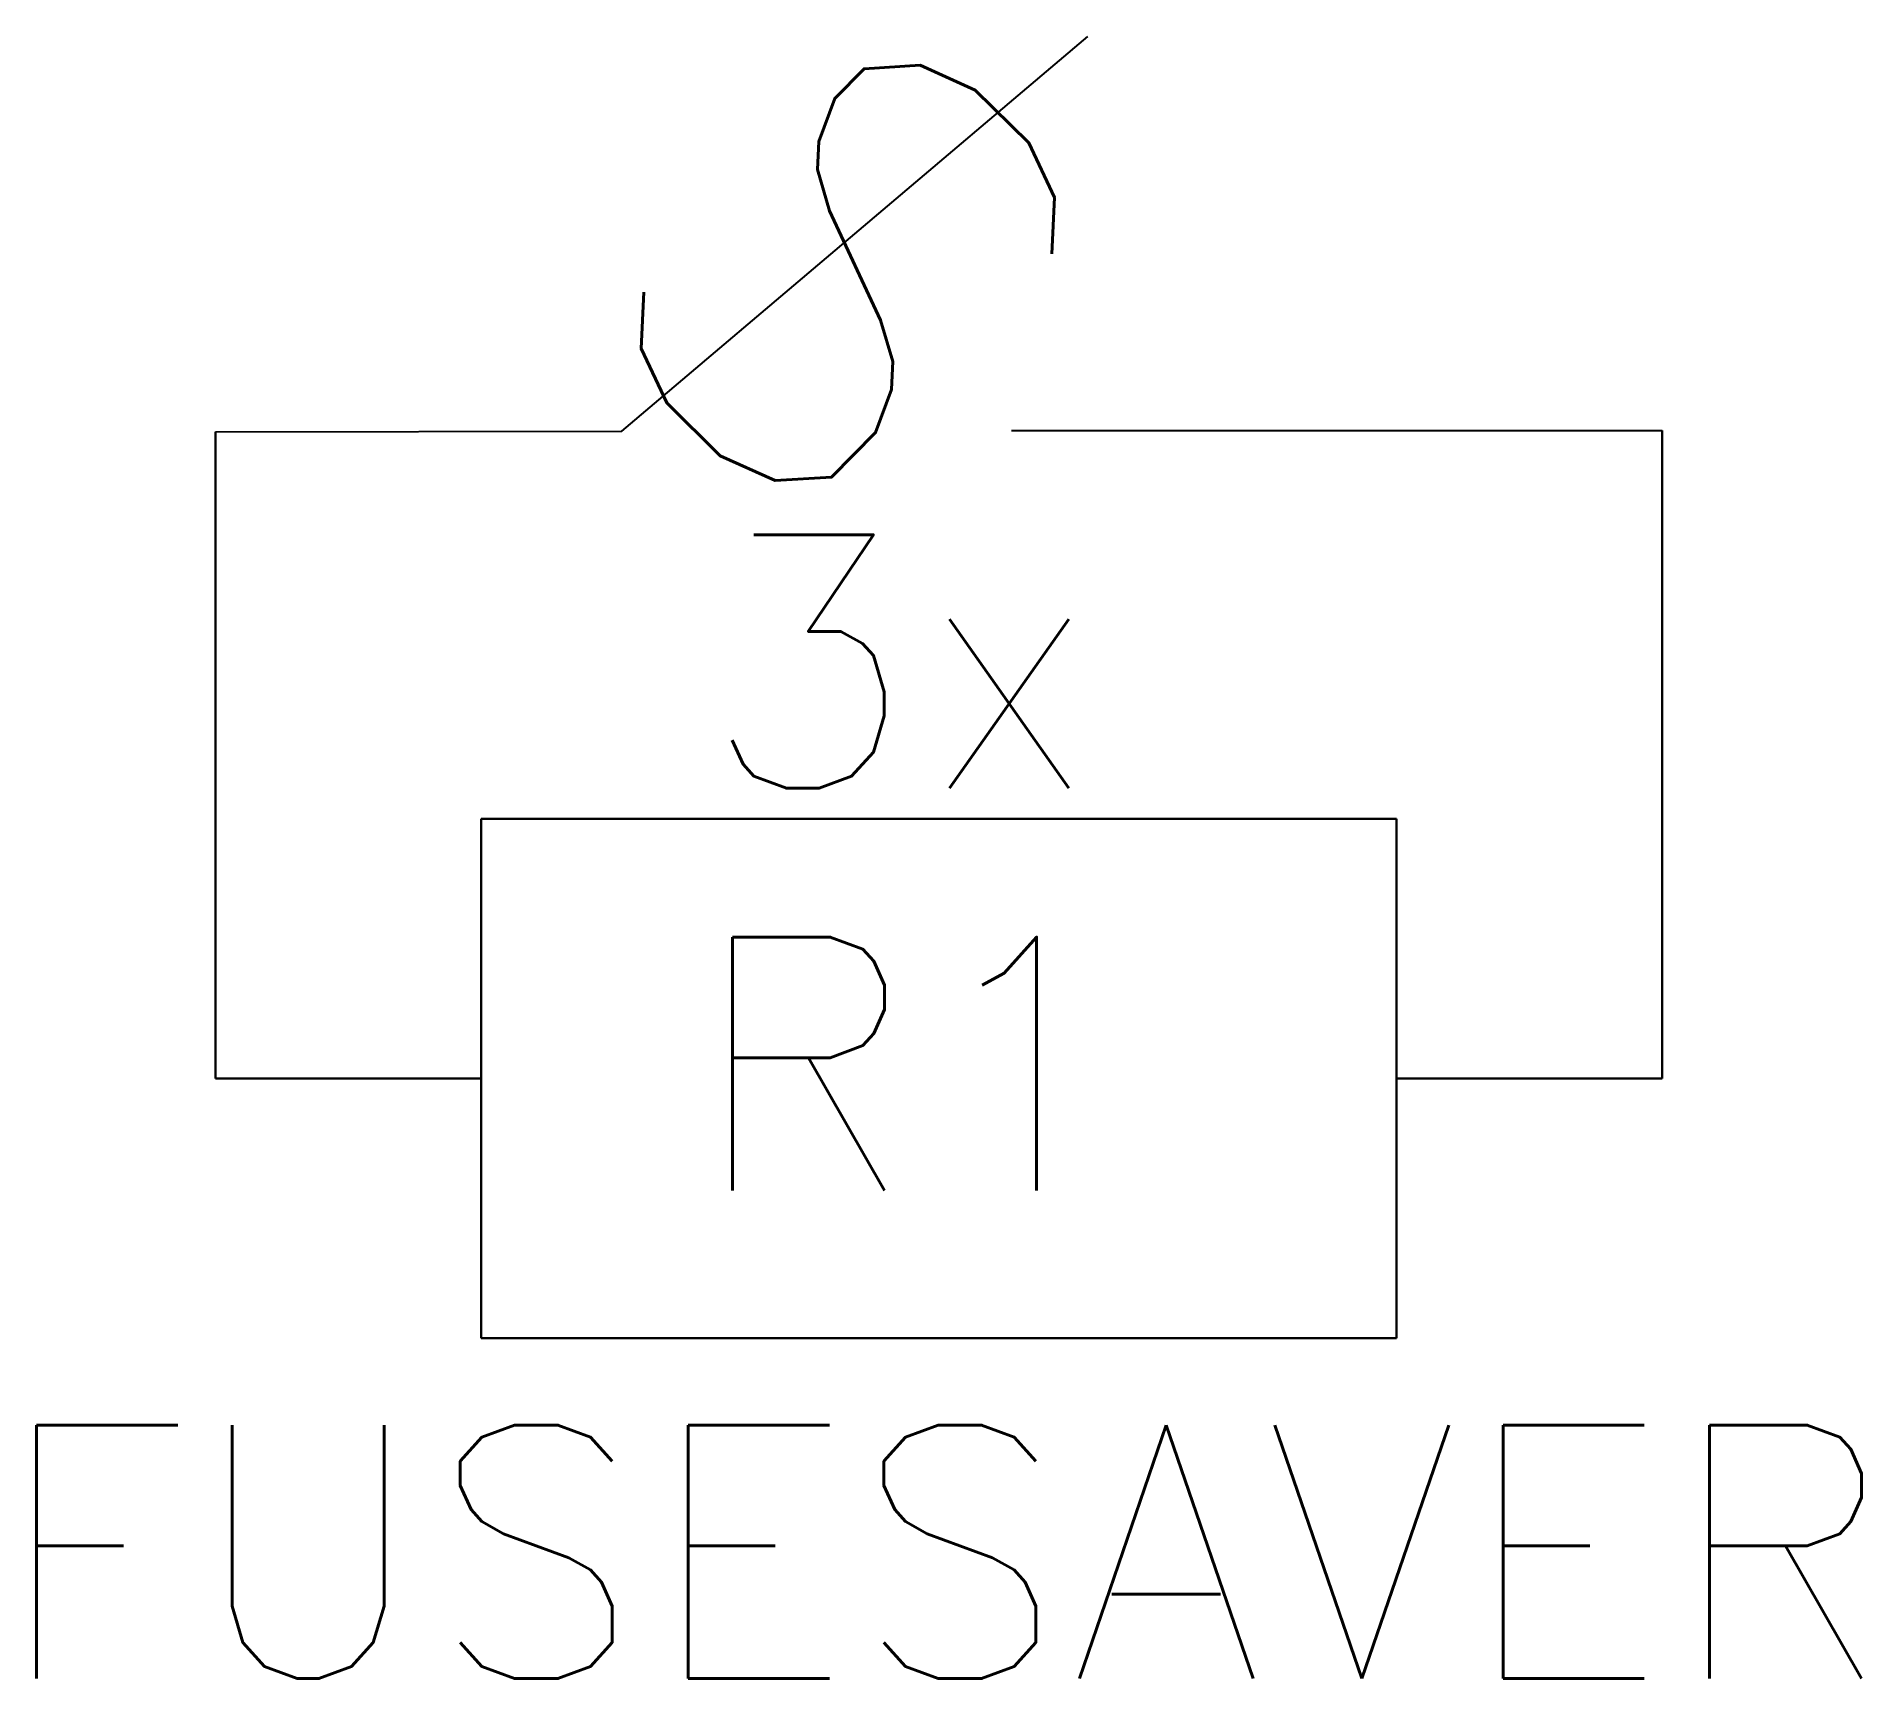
# Model space of a CAD drawing. Header units: millimetres. Extents: x -11.5 to 1.4, y -4.3 to 7.4.
import ezdxf

# ---------------------------------------------------------------- set-up
doc = ezdxf.new("R2010")
doc.units = ezdxf.units.MM
doc.layers.add('ÁRVORE', color=90, linetype='Continuous')
doc.styles.add('CARIMBO', font='simplex.shx', dxfattribs={"height": 3})
doc.styles.add('ROMANS', font='ROMANS.shx', dxfattribs={"height": 1.8})

# ---------------------------------------------------------------- blocks, each defined once
blk = doc.blocks.new('CHAVE')
blk.add_line((0, 0), (-2.802, 3.309))
at = {"style": 'CARIMBO'}
blk.add_text('S', height=3.12, rotation=45.3947, dxfattribs=at).set_placement((-0.952, -0.443))

msp = doc.modelspace()

# ---------------------------------------------------------------- linework, layer by layer
msp.add_line((-10.272, 4.591), (-7.387, 4.596))
at = {"lineweight": 30}
for p, q in [((-10.272, 0), (-10.272, 4.591)), ((0, 0), (0, 4.6)), ((-8.386, 1.844), (-1.886, 1.844)), ((-8.386, -1.844), (-8.386, 1.844)), ((-1.886, 1.844), (-1.886, -1.844)), ((-8.386, 0), (-10.272, 0)), ((-1.886, 0), (0, 0)), ((-1.886, -1.844), (-8.386, -1.844))]:
    msp.add_line(p, q, dxfattribs=at)
at = {"lineweight": -3}
msp.add_line((-4.621, 4.6), (0, 4.6), dxfattribs=at)

# ---------------------------------------------------------------- block references
at = {"lineweight": -3, "rotation": 270}
msp.add_blockref('CHAVE', (-7.387, 4.596), dxfattribs=at)

# ---------------------------------------------------------------- texts
at = {"style": 'ROMANS'}
msp.add_text('R1', height=1.8, dxfattribs=at).set_placement((-6.91, -0.796))
at = {"insert": (-6.835, 3.86), "char_height": 1.8, "attachment_point": 1, "style": 'ROMANS'}
msp.add_mtext_dynamic_manual_height_columns('3x', width=2.67401, gutter_width=9, heights=[0], dxfattribs=at)
at = {"layer": 'ÁRVORE', "style": 'ROMANS'}
msp.add_text('FUSESAVER', height=1.8, dxfattribs=at).set_placement((-11.852, -4.262))

doc.saveas('drawing.dxf')
